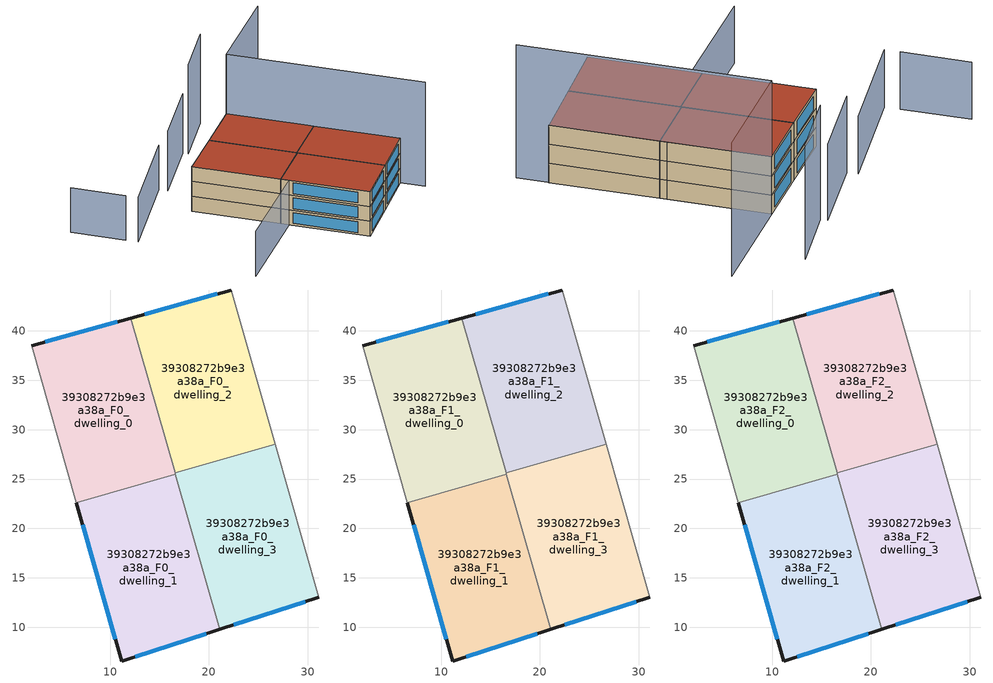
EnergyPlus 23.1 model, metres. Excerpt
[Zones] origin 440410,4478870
39308272b9e3a38a_F0_dwelling_0
 floor ground (EU_floor_Construction): 12.1,41.31 16.62,25.48 6.6,22.62 2.06,38.51 z0
 wall outside (EU_wall_Construction): 12.1,41.31 2.06,38.51 z0:3
 wall adiabatic (EU_wall_Construction): 2.06,38.51 6.6,22.62 z0:3
 wall to 39308272b9e3a38a_F0_dwelling_1 (EU_wall_Construction): 6.6,22.62 16.62,25.48 z0:3
 wall to 39308272b9e3a38a_F0_dwelling_2 (EU_wall_Construction): 16.58,25.63 12.1,41.31 z0:3
 wall to 39308272b9e3a38a_F0_dwelling_3 (EU_wall_Construction): 16.62,25.48 16.58,25.63 z0:3
 window (EU_Window_Construction): 10.71,40.92 3.45,38.9 z0.42:2.58
39308272b9e3a38a_F0_dwelling_1
 floor ground (EU_floor_Construction): 16.62,25.48 21.1,9.79 11.18,6.59 6.6,22.62 z0
 wall outside (EU_wall_Construction): 6.6,22.62 11.18,6.59 21.1,9.79 z0:3
 wall to 39308272b9e3a38a_F0_dwelling_3 (EU_wall_Construction): 21.1,9.79 16.62,25.48 z0:3
 window (EU_Window_Construction): 7.23,20.39 10.54,8.81 / 12.56,7.03 19.73,9.35 z0.42:2.58
39308272b9e3a38a_F0_dwelling_2
 floor ground (EU_floor_Construction): 22.27,44.14 26.44,29.61 26.74,28.53 16.58,25.63 12.1,41.31 z0
 wall outside (EU_wall_Construction): 22.27,44.14 12.1,41.31 z0:3
 wall adiabatic (EU_wall_Construction): 26.74,28.53 26.44,29.61 22.27,44.14 z0:3
 wall to 39308272b9e3a38a_F0_dwelling_3 (EU_wall_Construction): 16.58,25.63 26.74,28.53 z0:3
 window (EU_Window_Construction): 20.86,43.75 13.51,41.7 z0.42:2.58
39308272b9e3a38a_F0_dwelling_3
 floor ground (EU_floor_Construction): 26.74,28.53 31.14,13.03 21.1,9.79 16.58,25.63 z0
 wall outside (EU_wall_Construction): 21.1,9.79 31.14,13.03 z0:3
 wall adiabatic (EU_wall_Construction): 31.14,13.03 26.74,28.53 z0:3
 window (EU_Window_Construction): 22.5,10.24 29.75,12.58 z0.42:2.58
39308272b9e3a38a_F1_dwelling_0
 floor to 39308272b9e3a38a_F0_dwelling_0 (EU_floor_Construction): 12.1,41.31 16.62,25.48 6.6,22.62 2.06,38.51 z3
 wall outside (EU_wall_Construction): 12.1,41.31 2.06,38.51 z3:6
 wall adiabatic (EU_wall_Construction): 2.06,38.51 6.6,22.62 z3:6
 wall to 39308272b9e3a38a_F1_dwelling_1 (EU_wall_Construction): 6.6,22.62 16.62,25.48 z3:6
 wall to 39308272b9e3a38a_F1_dwelling_2 (EU_wall_Construction): 16.58,25.63 12.1,41.31 z3:6
 wall to 39308272b9e3a38a_F1_dwelling_3 (EU_wall_Construction): 16.62,25.48 16.58,25.63 z3:6
 window (EU_Window_Construction): 10.71,40.92 3.45,38.9 z3.42:5.58
39308272b9e3a38a_F1_dwelling_1
 floor to 39308272b9e3a38a_F0_dwelling_1 (EU_floor_Construction): 16.62,25.48 21.1,9.79 11.18,6.59 6.6,22.62 z3
 wall outside (EU_wall_Construction): 6.6,22.62 11.18,6.59 21.1,9.79 z3:6
 wall to 39308272b9e3a38a_F1_dwelling_3 (EU_wall_Construction): 21.1,9.79 16.62,25.48 z3:6
 window (EU_Window_Construction): 7.23,20.39 10.54,8.81 / 12.56,7.03 19.73,9.35 z3.42:5.58
39308272b9e3a38a_F1_dwelling_2
 floor to 39308272b9e3a38a_F0_dwelling_2 (EU_floor_Construction): 22.27,44.14 26.44,29.61 26.74,28.53 16.58,25.63 12.1,41.31 z3
 wall outside (EU_wall_Construction): 22.27,44.14 12.1,41.31 z3:6
 wall adiabatic (EU_wall_Construction): 26.74,28.53 26.44,29.61 22.27,44.14 z3:6
 wall to 39308272b9e3a38a_F1_dwelling_3 (EU_wall_Construction): 16.58,25.63 26.74,28.53 z3:6
 window (EU_Window_Construction): 20.86,43.75 13.51,41.7 z3.42:5.58
39308272b9e3a38a_F1_dwelling_3
 floor to 39308272b9e3a38a_F0_dwelling_3 (EU_floor_Construction): 26.74,28.53 31.14,13.03 21.1,9.79 16.58,25.63 z3
 wall outside (EU_wall_Construction): 21.1,9.79 31.14,13.03 z3:6
 wall adiabatic (EU_wall_Construction): 31.14,13.03 26.74,28.53 z3:6
 window (EU_Window_Construction): 22.5,10.24 29.75,12.58 z3.42:5.58
39308272b9e3a38a_F2_dwelling_0
 floor to 39308272b9e3a38a_F1_dwelling_0 (EU_floor_Construction): 12.1,41.31 16.62,25.48 6.6,22.62 2.06,38.51 z6
 wall outside (EU_wall_Construction): 12.1,41.31 2.06,38.51 z6:9
 wall adiabatic (EU_wall_Construction): 2.06,38.51 6.6,22.62 z6:9
 wall to 39308272b9e3a38a_F2_dwelling_1 (EU_wall_Construction): 6.6,22.62 16.62,25.48 z6:9
 wall to 39308272b9e3a38a_F2_dwelling_2 (EU_wall_Construction): 16.58,25.63 12.1,41.31 z6:9
 wall to 39308272b9e3a38a_F2_dwelling_3 (EU_wall_Construction): 16.62,25.48 16.58,25.63 z6:9
 window (EU_Window_Construction): 10.71,40.92 3.45,38.9 z6.42:8.58
 roof outside (EU_roof_Construction): 16.62,25.48 12.1,41.31 2.06,38.51 6.6,22.62 z9
39308272b9e3a38a_F2_dwelling_1
 floor to 39308272b9e3a38a_F1_dwelling_1 (EU_floor_Construction): 16.62,25.48 21.1,9.79 11.18,6.59 6.6,22.62 z6
 wall outside (EU_wall_Construction): 6.6,22.62 11.18,6.59 21.1,9.79 z6:9
 wall to 39308272b9e3a38a_F2_dwelling_3 (EU_wall_Construction): 21.1,9.79 16.62,25.48 z6:9
 window (EU_Window_Construction): 7.23,20.39 10.54,8.81 / 12.56,7.03 19.73,9.35 z6.42:8.58
 roof outside (EU_roof_Construction): 21.1,9.79 16.62,25.48 6.6,22.62 11.18,6.59 z9
39308272b9e3a38a_F2_dwelling_2
 floor to 39308272b9e3a38a_F1_dwelling_2 (EU_floor_Construction): 22.27,44.14 26.44,29.61 26.74,28.53 16.58,25.63 12.1,41.31 z6
 wall outside (EU_wall_Construction): 22.27,44.14 12.1,41.31 z6:9
 wall adiabatic (EU_wall_Construction): 26.74,28.53 26.44,29.61 22.27,44.14 z6:9
 wall to 39308272b9e3a38a_F2_dwelling_3 (EU_wall_Construction): 16.58,25.63 26.74,28.53 z6:9
 window (EU_Window_Construction): 20.86,43.75 13.51,41.7 z6.42:8.58
 roof outside (EU_roof_Construction): 26.74,28.53 26.44,29.61 22.27,44.14 12.1,41.31 16.58,25.63 z9
39308272b9e3a38a_F2_dwelling_3
 floor to 39308272b9e3a38a_F1_dwelling_3 (EU_floor_Construction): 26.74,28.53 31.14,13.03 21.1,9.79 16.58,25.63 z6
 wall outside (EU_wall_Construction): 21.1,9.79 31.14,13.03 z6:9
 wall adiabatic (EU_wall_Construction): 31.14,13.03 26.74,28.53 z6:9
 window (EU_Window_Construction): 22.5,10.24 29.75,12.58 z6.42:8.58
 roof outside (EU_roof_Construction): 31.14,13.03 26.74,28.53 16.58,25.63 21.1,9.79 z9
shading: 2.15,38.59 7.03,21.11 / 7.03,21.11 -12.52,15.64 / -16.37,52.34 -13.57,42.41 / 5.66,47.81 -12.84,40.23 z0:9; 32.42,8.53 22.27,44.14 / 22.27,44.14 40.67,49.38 z0:21; 19.6,51.73 6.26,46.28 z0:12; 30.95,55.23 19.99,50.74 z0:18
[Building]
EU S2 Campaign: North Axis=0; Terrain=City; Solar Distribution=FullExterior
[Site:Location]
Madrid: Latitude=40.5; Longitude=-3.5; Time Zone=1; Elevation=609
[SizingPeriod:WeatherFileDays]
AnnualSizingPeriod: Begin Month=1; Begin Day of Month=1; End Month=12; End Day of Month=31; Day of Week for Start Day=Monday; Use Weather File Daylight Saving Period=No; Use Weather File Rain and Snow Indicators=No
[MATERIAL]
EU_InternalMass_Material: Roughness=MediumRough; Thickness=0.1; Conductivity=1; Density=1800; Specific Heat=900; Thermal Absorptance=0.9; Solar Absorptance=0.7; Visible Absorptance=0.7
[MATERIAL:NOMASS] Roughness=MediumRough; Thermal Absorptance=0.9; Solar Absorptance=0.7; Visible Absorptance=0.7
Name | Thermal Resistance
EU_wall_NoMass | 1.60022
EU_roof_NoMass | 1.57597
EU_floor_NoMass | 0.470652
[WINDOWMATERIAL:SIMPLEGLAZINGSYSTEM]
EU_Window_SimpleGlazing: UFactor=3.28802; Solar Heat Gain Coefficient=0.85; Visible Transmittance=0.85
[CONSTRUCTION]
EU_wall_Construction: EU_wall_NoMass
EU_roof_Construction: EU_roof_NoMass
EU_floor_Construction: EU_floor_NoMass
EU_Window_Construction: EU_Window_SimpleGlazing
EU_InternalMass_Construction: EU_InternalMass_Material
[ZONE] Type=1; Multiplier=1; Ceiling Height=autocalculate; Floor Area=autocalculate; Part of Total Floor Area=Yes
Name | Volume
39308272b9e3a38a_F0_dwelling_0; 39308272b9e3a38a_F1_dwelling_0; 39308272b9e3a38a_F2_dwelling_0 | 515.85
39308272b9e3a38a_F0_dwelling_1; 39308272b9e3a38a_F1_dwelling_1; 39308272b9e3a38a_F2_dwelling_1; 39308272b9e3a38a_F0_dwelling_3 | 515.836
39308272b9e3a38a_F0_dwelling_2; 39308272b9e3a38a_F1_dwelling_2; 39308272b9e3a38a_F2_dwelling_2 | 515.837
39308272b9e3a38a_F1_dwelling_3; 39308272b9e3a38a_F2_dwelling_3 | 515.835
[INTERNALMASS] Construction=EU_InternalMass_Construction
Name | Zone or ZoneList | Surface Area
39308272b9e3a38a_F0_dwelling_0_EU_InternalMass | 39308272b9e3a38a_F0_dwelling_0 | 171.953
39308272b9e3a38a_F0_dwelling_1_EU_InternalMass | 39308272b9e3a38a_F0_dwelling_1 | 171.945
39308272b9e3a38a_F0_dwelling_2_EU_InternalMass | 39308272b9e3a38a_F0_dwelling_2 | 171.946
39308272b9e3a38a_F0_dwelling_3_EU_InternalMass | 39308272b9e3a38a_F0_dwelling_3 | 171.946
39308272b9e3a38a_F1_dwelling_0_EU_InternalMass | 39308272b9e3a38a_F1_dwelling_0 | 171.953
39308272b9e3a38a_F1_dwelling_1_EU_InternalMass | 39308272b9e3a38a_F1_dwelling_1 | 171.945
39308272b9e3a38a_F1_dwelling_2_EU_InternalMass | 39308272b9e3a38a_F1_dwelling_2 | 171.946
39308272b9e3a38a_F1_dwelling_3_EU_InternalMass | 39308272b9e3a38a_F1_dwelling_3 | 171.946
39308272b9e3a38a_F2_dwelling_0_EU_InternalMass | 39308272b9e3a38a_F2_dwelling_0 | 171.953
39308272b9e3a38a_F2_dwelling_1_EU_InternalMass | 39308272b9e3a38a_F2_dwelling_1 | 171.945
39308272b9e3a38a_F2_dwelling_2_EU_InternalMass | 39308272b9e3a38a_F2_dwelling_2 | 171.946
39308272b9e3a38a_F2_dwelling_3_EU_InternalMass | 39308272b9e3a38a_F2_dwelling_3 | 171.946
[OTHEREQUIPMENT] Fuel Type=Electricity; Design Level Calculation Method=Watts/Area; Power per Zone Floor Area=1; Fraction Latent=0; Fraction Radiant=0; Fraction Lost=0; Carbon Dioxide Generation Rate=0; EndUse Subcategory=EU_Step8_InternalGains
Name | Zone or ZoneList or Space or SpaceList | Schedule
EU_Step8_InternalGain_39308272b9e3a38a_F0_dwelling_0_f000 | 39308272b9e3a38a_F0_dwelling_0 | EU_Step8_GainSchedule_39308272b9e3a38a_F0_dwelling_0_f000
EU_Step8_InternalGain_39308272b9e3a38a_F0_dwelling_1_f000 | 39308272b9e3a38a_F0_dwelling_1 | EU_Step8_GainSchedule_39308272b9e3a38a_F0_dwelling_1_f000
EU_Step8_InternalGain_39308272b9e3a38a_F0_dwelling_2_f000 | 39308272b9e3a38a_F0_dwelling_2 | EU_Step8_GainSchedule_39308272b9e3a38a_F0_dwelling_2_f000
EU_Step8_InternalGain_39308272b9e3a38a_F0_dwelling_3_f000 | 39308272b9e3a38a_F0_dwelling_3 | EU_Step8_GainSchedule_39308272b9e3a38a_F0_dwelling_3_f000
EU_Step8_InternalGain_39308272b9e3a38a_F1_dwelling_0_f000 | 39308272b9e3a38a_F1_dwelling_0 | EU_Step8_GainSchedule_39308272b9e3a38a_F1_dwelling_0_f000
EU_Step8_InternalGain_39308272b9e3a38a_F1_dwelling_1_f000 | 39308272b9e3a38a_F1_dwelling_1 | EU_Step8_GainSchedule_39308272b9e3a38a_F1_dwelling_1_f000
EU_Step8_InternalGain_39308272b9e3a38a_F1_dwelling_2_f000 | 39308272b9e3a38a_F1_dwelling_2 | EU_Step8_GainSchedule_39308272b9e3a38a_F1_dwelling_2_f000
EU_Step8_InternalGain_39308272b9e3a38a_F1_dwelling_3_f000 | 39308272b9e3a38a_F1_dwelling_3 | EU_Step8_GainSchedule_39308272b9e3a38a_F1_dwelling_3_f000
EU_Step8_InternalGain_39308272b9e3a38a_F2_dwelling_0_f000 | 39308272b9e3a38a_F2_dwelling_0 | EU_Step8_GainSchedule_39308272b9e3a38a_F2_dwelling_0_f000
EU_Step8_InternalGain_39308272b9e3a38a_F2_dwelling_1_f000 | 39308272b9e3a38a_F2_dwelling_1 | EU_Step8_GainSchedule_39308272b9e3a38a_F2_dwelling_1_f000
EU_Step8_InternalGain_39308272b9e3a38a_F2_dwelling_2_f000 | 39308272b9e3a38a_F2_dwelling_2 | EU_Step8_GainSchedule_39308272b9e3a38a_F2_dwelling_2_f000
EU_Step8_InternalGain_39308272b9e3a38a_F2_dwelling_3_f000 | 39308272b9e3a38a_F2_dwelling_3 | EU_Step8_GainSchedule_39308272b9e3a38a_F2_dwelling_3_f000
[ZONEVENTILATION:DESIGNFLOWRATE] Schedule=EU_AlwaysOn; Design Flow Rate Calculation Method=AirChanges/Hour; Air Changes per Hour=0.480704; Ventilation Type=Natural; Fan Pressure Rise=0; Fan Total Efficiency=1; Constant Term Coefficient=1; Temperature Term Coefficient=0; Velocity Term Coefficient=0; Velocity Squared Term Coefficient=0; Minimum Indoor Temperature=-100; Maximum Indoor Temperature=100; Delta Temperature=-100; Minimum Outdoor Temperature=-100; Maximum Outdoor Temperature=100; Maximum Wind Speed=40
Name | Zone or ZoneList or Space or SpaceList
EU_ConstantAir_39308272b9e3a38a_F0_dwelling_0 | 39308272b9e3a38a_F0_dwelling_0
EU_ConstantAir_39308272b9e3a38a_F0_dwelling_1 | 39308272b9e3a38a_F0_dwelling_1
EU_ConstantAir_39308272b9e3a38a_F0_dwelling_2 | 39308272b9e3a38a_F0_dwelling_2
EU_ConstantAir_39308272b9e3a38a_F0_dwelling_3 | 39308272b9e3a38a_F0_dwelling_3
EU_ConstantAir_39308272b9e3a38a_F1_dwelling_0 | 39308272b9e3a38a_F1_dwelling_0
EU_ConstantAir_39308272b9e3a38a_F1_dwelling_1 | 39308272b9e3a38a_F1_dwelling_1
EU_ConstantAir_39308272b9e3a38a_F1_dwelling_2 | 39308272b9e3a38a_F1_dwelling_2
EU_ConstantAir_39308272b9e3a38a_F1_dwelling_3 | 39308272b9e3a38a_F1_dwelling_3
EU_ConstantAir_39308272b9e3a38a_F2_dwelling_0 | 39308272b9e3a38a_F2_dwelling_0
EU_ConstantAir_39308272b9e3a38a_F2_dwelling_1 | 39308272b9e3a38a_F2_dwelling_1
EU_ConstantAir_39308272b9e3a38a_F2_dwelling_2 | 39308272b9e3a38a_F2_dwelling_2
EU_ConstantAir_39308272b9e3a38a_F2_dwelling_3 | 39308272b9e3a38a_F2_dwelling_3
[HVACTEMPLATE:THERMOSTAT] Constant Heating Setpoint=20; Constant Cooling Setpoint=50
EU_HeatOnly_39308272b9e3a38a_F0_dwelling_0; EU_HeatOnly_39308272b9e3a38a_F0_dwelling_1; EU_HeatOnly_39308272b9e3a38a_F0_dwelling_2; EU_HeatOnly_39308272b9e3a38a_F0_dwelling_3; EU_HeatOnly_39308272b9e3a38a_F1_dwelling_0; EU_HeatOnly_39308272b9e3a38a_F1_dwelling_1; EU_HeatOnly_39308272b9e3a38a_F1_dwelling_2; EU_HeatOnly_39308272b9e3a38a_F1_dwelling_3; EU_HeatOnly_39308272b9e3a38a_F2_dwelling_0; EU_HeatOnly_39308272b9e3a38a_F2_dwelling_1; EU_HeatOnly_39308272b9e3a38a_F2_dwelling_2; EU_HeatOnly_39308272b9e3a38a_F2_dwelling_3
[HVACTEMPLATE:ZONE:IDEALLOADSAIRSYSTEM] System Availability Schedule=EU_AlwaysOn; Maximum Heating Supply Air Temperature=50; Minimum Cooling Supply Air Temperature=13; Maximum Heating Supply Air Humidity Ratio=0.0156; Minimum Cooling Supply Air Humidity Ratio=0.0077; Heating Limit=NoLimit; Cooling Limit=NoLimit; Heating Availability Schedule=EU_AlwaysOn; Cooling Availability Schedule=EU_CoolingOff; Dehumidification Control Type=ConstantSensibleHeatRatio; Cooling Sensible Heat Ratio=0.7; Dehumidification Setpoint=60; Humidification Control Type=None; Humidification Setpoint=30; Outdoor Air Method=None; Outdoor Air Flow Rate per Person=0.00944; Outdoor Air Flow Rate per Zone Floor Area=0; Outdoor Air Flow Rate per Zone=0; Demand Controlled Ventilation Type=None; Outdoor Air Economizer Type=NoEconomizer; Heat Recovery Type=None; Sensible Heat Recovery Effectiveness=0.7; Latent Heat Recovery Effectiveness=0.65
Name | Template Thermostat
39308272b9e3a38a_F0_dwelling_0 | EU_HeatOnly_39308272b9e3a38a_F0_dwelling_0
39308272b9e3a38a_F0_dwelling_1 | EU_HeatOnly_39308272b9e3a38a_F0_dwelling_1
39308272b9e3a38a_F0_dwelling_2 | EU_HeatOnly_39308272b9e3a38a_F0_dwelling_2
39308272b9e3a38a_F0_dwelling_3 | EU_HeatOnly_39308272b9e3a38a_F0_dwelling_3
39308272b9e3a38a_F1_dwelling_0 | EU_HeatOnly_39308272b9e3a38a_F1_dwelling_0
39308272b9e3a38a_F1_dwelling_1 | EU_HeatOnly_39308272b9e3a38a_F1_dwelling_1
39308272b9e3a38a_F1_dwelling_2 | EU_HeatOnly_39308272b9e3a38a_F1_dwelling_2
39308272b9e3a38a_F1_dwelling_3 | EU_HeatOnly_39308272b9e3a38a_F1_dwelling_3
39308272b9e3a38a_F2_dwelling_0 | EU_HeatOnly_39308272b9e3a38a_F2_dwelling_0
39308272b9e3a38a_F2_dwelling_1 | EU_HeatOnly_39308272b9e3a38a_F2_dwelling_1
39308272b9e3a38a_F2_dwelling_2 | EU_HeatOnly_39308272b9e3a38a_F2_dwelling_2
39308272b9e3a38a_F2_dwelling_3 | EU_HeatOnly_39308272b9e3a38a_F2_dwelling_3
[SIZING:ZONE] Zone Cooling Design Supply Air Temperature Input Method=SupplyAirTemperature; Zone Cooling Design Supply Air Temperature=13; Zone Heating Design Supply Air Temperature Input Method=SupplyAirTemperature; Zone Heating Design Supply Air Temperature=50; Zone Cooling Design Supply Air Humidity Ratio=0.008; Zone Heating Design Supply Air Humidity Ratio=0.008; Cooling Design Air Flow Method=DesignDay; Cooling Design Air Flow Rate=0; Cooling Minimum Air Flow per Zone Floor Area=0.000762; Cooling Minimum Air Flow=0; Cooling Minimum Air Flow Fraction=0.2; Heating Design Air Flow Method=DesignDay; Heating Design Air Flow Rate=0; Heating Maximum Air Flow per Zone Floor Area=0.002032; Heating Maximum Air Flow=0.141576; Heating Maximum Air Flow Fraction=0.3; Account for Dedicated Outdoor Air System=No; Dedicated Outdoor Air System Control Strategy=NeutralSupplyAir; Dedicated Outdoor Air Low Setpoint Temperature for Design=autosize; Dedicated Outdoor Air High Setpoint Temperature for Design=autosize; Zone Load Sizing Method=Sensible Load Only No Latent Load; Zone Latent Cooling Design Supply Air Humidity Ratio Input Method=HumidityRatioDifference; Zone Cooling Design Supply Air Humidity Ratio Difference=0.005; Zone Latent Heating Design Supply Air Humidity Ratio Input Method=HumidityRatioDifference; Zone Humidification Design Supply Air Humidity Ratio Difference=0.005
39308272b9e3a38a_F0_dwelling_0; 39308272b9e3a38a_F0_dwelling_1; 39308272b9e3a38a_F0_dwelling_2; 39308272b9e3a38a_F0_dwelling_3; 39308272b9e3a38a_F1_dwelling_0; 39308272b9e3a38a_F1_dwelling_1; 39308272b9e3a38a_F1_dwelling_2; 39308272b9e3a38a_F1_dwelling_3; 39308272b9e3a38a_F2_dwelling_0; 39308272b9e3a38a_F2_dwelling_1; 39308272b9e3a38a_F2_dwelling_2; 39308272b9e3a38a_F2_dwelling_3
[SCHEDULE:CONSTANT]
Name | Hourly Value
EU_AlwaysOn | 1
EU_CoolingOff | 0
[SCHEDULE:FILE] Column Number=1; Rows to Skip at Top=0; Number of Hours of Data=8760; Column Separator=Comma; Interpolate to Timestep=No; Minutes per Item=60; Adjust Schedule for Daylight Savings=Yes
Name | File
EU_Step8_GainSchedule_39308272b9e3a38a_F0_dwelling_0_f000 | ../../schedules/39308272b9e3a38a/39308272b9e3a38a_F0_dwelling_0_f000_gain.csv
EU_Step8_GainSchedule_39308272b9e3a38a_F0_dwelling_1_f000 | ../../schedules/39308272b9e3a38a/39308272b9e3a38a_F0_dwelling_1_f000_gain.csv
EU_Step8_GainSchedule_39308272b9e3a38a_F0_dwelling_2_f000 | ../../schedules/39308272b9e3a38a/39308272b9e3a38a_F0_dwelling_2_f000_gain.csv
EU_Step8_GainSchedule_39308272b9e3a38a_F0_dwelling_3_f000 | ../../schedules/39308272b9e3a38a/39308272b9e3a38a_F0_dwelling_3_f000_gain.csv
EU_Step8_GainSchedule_39308272b9e3a38a_F1_dwelling_0_f000 | ../../schedules/39308272b9e3a38a/39308272b9e3a38a_F1_dwelling_0_f000_gain.csv
EU_Step8_GainSchedule_39308272b9e3a38a_F1_dwelling_1_f000 | ../../schedules/39308272b9e3a38a/39308272b9e3a38a_F1_dwelling_1_f000_gain.csv
EU_Step8_GainSchedule_39308272b9e3a38a_F1_dwelling_2_f000 | ../../schedules/39308272b9e3a38a/39308272b9e3a38a_F1_dwelling_2_f000_gain.csv
EU_Step8_GainSchedule_39308272b9e3a38a_F1_dwelling_3_f000 | ../../schedules/39308272b9e3a38a/39308272b9e3a38a_F1_dwelling_3_f000_gain.csv
EU_Step8_GainSchedule_39308272b9e3a38a_F2_dwelling_0_f000 | ../../schedules/39308272b9e3a38a/39308272b9e3a38a_F2_dwelling_0_f000_gain.csv
EU_Step8_GainSchedule_39308272b9e3a38a_F2_dwelling_1_f000 | ../../schedules/39308272b9e3a38a/39308272b9e3a38a_F2_dwelling_1_f000_gain.csv
EU_Step8_GainSchedule_39308272b9e3a38a_F2_dwelling_2_f000 | ../../schedules/39308272b9e3a38a/39308272b9e3a38a_F2_dwelling_2_f000_gain.csv
EU_Step8_GainSchedule_39308272b9e3a38a_F2_dwelling_3_f000 | ../../schedules/39308272b9e3a38a/39308272b9e3a38a_F2_dwelling_3_f000_gain.csv
